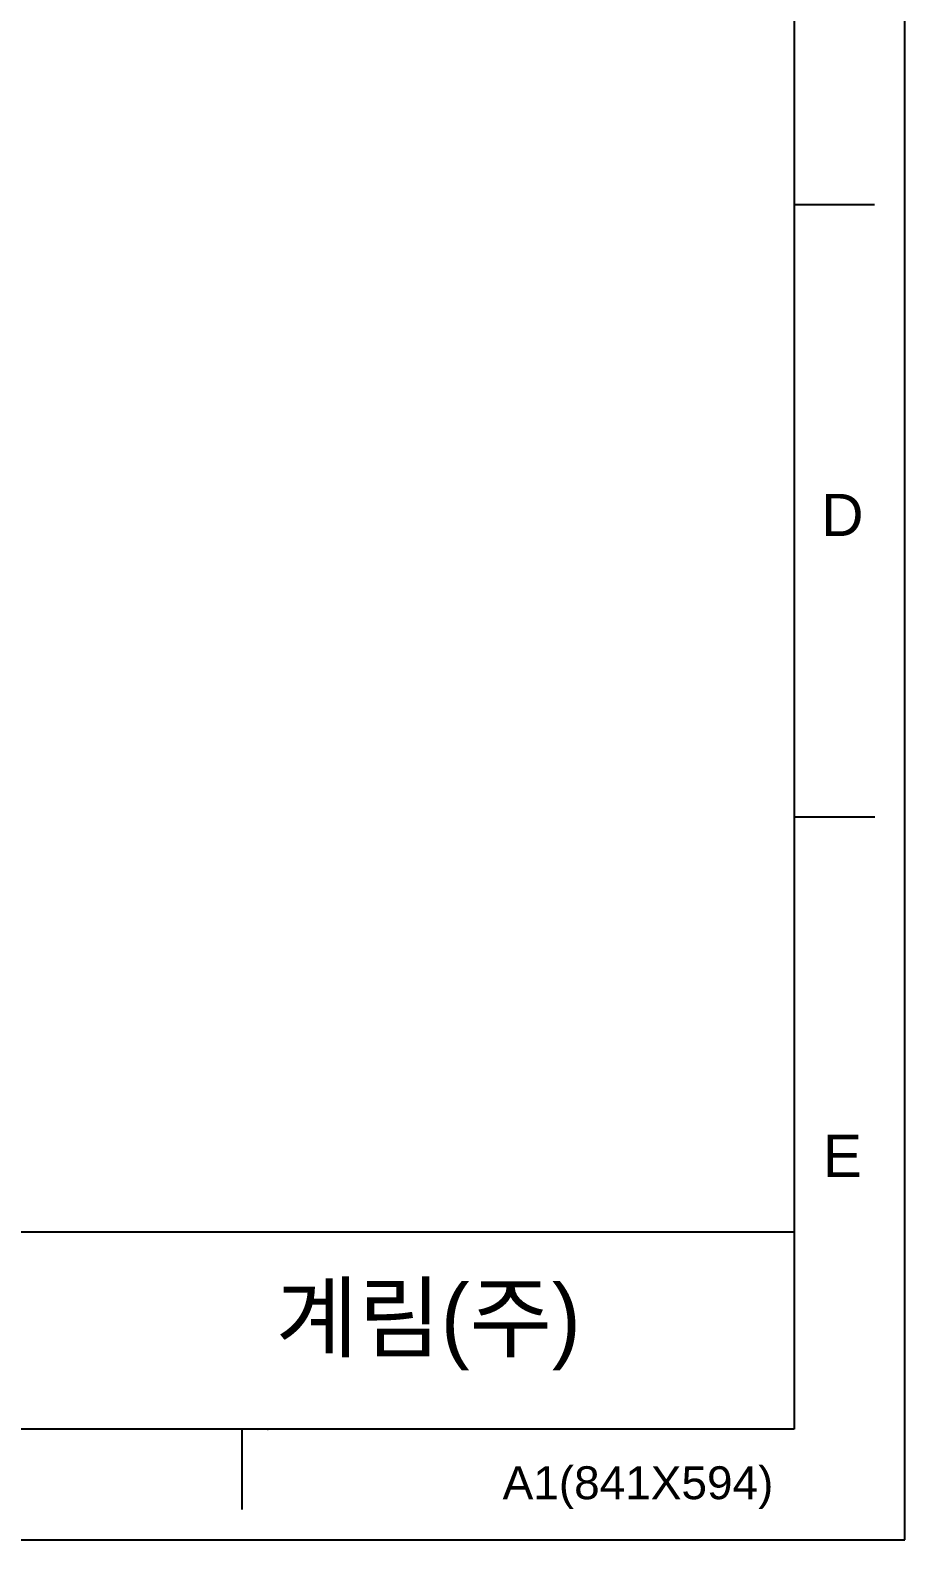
# Model space of a CAD drawing. Header units: millimetres. Extents: x 8809 to 9650, y -1236 to -642.
# Drawn here: x 9491.4 to 9649.9, y -1236.2 to -962.8 of the extents above; entities that cross this region are included whole.
import ezdxf

# ---------------------------------------------------------------- set-up
doc = ezdxf.new("R2010")
doc.units = ezdxf.units.MM
doc.linetypes.add('CENTERX2', pattern=[101.6, 63.5, -12.7, 12.7, -12.7])
doc.layers.add('FORM', color=7, linetype='Continuous')
doc.layers.add('TEXT', color=2, linetype='Continuous', lineweight=13)
doc.styles.get("Standard").update_dxf_attribs({"font": 'arial.ttf'})

msp = doc.modelspace()

# ---------------------------------------------------------------- linework, layer by layer
at = {"layer": 'FORM', "color": 7, "linetype": 'Continuous'}
for p, q in [((9649.89, -1236.25), (9649.89, -641.54)), ((9629.87, -661.56), (9629.87, -1216.22)), ((9629.87, -994.35), (9644.42, -994.35)), ((9629.87, -1105.29), (9644.43, -1105.29)), ((9629.87, -1216.22), (8828.91, -1216.22)), ((9529.75, -1216.22), (9529.75, -1230.78)), ((8808.89, -1236.25), (9649.89, -1236.25))]:
    msp.add_line(p, q, dxfattribs=at)
at = {"layer": 'FORM'}
msp.add_line((8985.05, -1180.47), (9629.87, -1180.47), dxfattribs=at)
msp.add_point((9534.46, -1216.22), dxfattribs=at)

# ---------------------------------------------------------------- texts
at = {"layer": 'FORM', "char_height": 7.63, "attachment_point": 5}
for s, insert in [('D', (9638.57, -1050.6)), ('E', (9638.57, -1166.7))]:
    msp.add_mtext_dynamic_manual_height_columns(s, width=10.0119, gutter_width=12.51, heights=[0], dxfattribs=dict(at, insert=insert))
at = {"layer": 'TEXT'}
msp.add_text('A1(841X594)', height=5.9595, dxfattribs=at).set_placement((9577.02, -1228.89))
at = {"layer": 'TEXT', "linetype": 'CENTERX2', "insert": (9563.54, -1197.77), "char_height": 11.9189, "attachment_point": 5}
msp.add_mtext_dynamic_manual_height_columns('{\\fHYGothic-Medium|b0|i0|c129|p18;계림(주)}', width=143.0272, gutter_width=29.8, heights=[0], dxfattribs=at)

doc.saveas('drawing.dxf')
